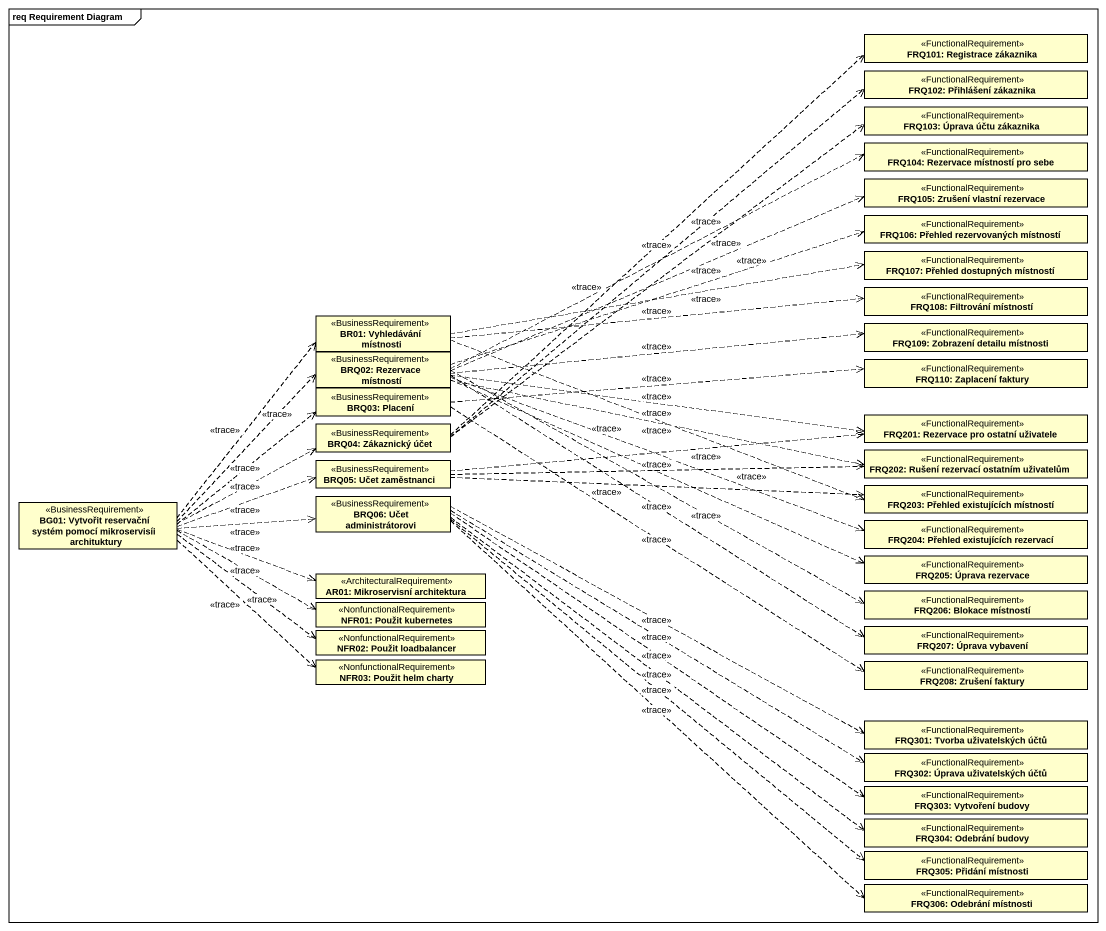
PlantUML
@startuml
mainframe req Requirement Diagram
hide circle
hide empty members
class "FRQ101: Registrace zákaznika" as FRQ101_Registrace_zákaznika <<FunctionalRequirement>>
class "FRQ102: Přihlášení zákaznika" as FRQ102_Přihlášení_zákaznika <<FunctionalRequirement>>
class "FRQ103: Úprava účtu zákaznika" as FRQ103_Úprava_účtu_zákaznika <<FunctionalRequirement>>
class "FRQ104: Rezervace místností pro sebe" as FRQ104_Rezervace_místností <<FunctionalRequirement>>
class "FRQ105: Zrušení vlastní rezervace" as FRQ105_Zrušení_vlastní <<FunctionalRequirement>>
class "FRQ106: Přehled rezervovaných místností" as FRQ106_Přehled <<FunctionalRequirement>>
class "FRQ107: Přehled dostupných místností" as FRQ107_Přehled_dostupných <<FunctionalRequirement>>
class "FRQ108: Filtrování místností" as FRQ108_Filtrování_místností <<FunctionalRequirement>>
class "BR01: Vyhledávání místnosti" as BR01_Vyhledávání_místnosti <<BusinessRequirement>>
class "BRQ02: Rezervace místností" as BRQ02_Rezervace_místností <<BusinessRequirement>>
class "FRQ109: Zobrazení detailu místnosti" as FRQ109_Zobrazení_detailu <<FunctionalRequirement>>
class "BRQ03: Placení" as BRQ03_Placení <<BusinessRequirement>>
class "FRQ110: Zaplacení faktury" as FRQ110_Zaplacení_faktury <<FunctionalRequirement>>
class "BRQ04: Zákaznický účet" as BRQ04_Zákaznický_účet <<BusinessRequirement>>
class "FRQ201: Rezervace pro ostatní uživatele" as FRQ201_Rezervace_pro <<FunctionalRequirement>>
class "BRQ05: Učet zaměstnanci" as BRQ05_Učet_zaměstnanci <<BusinessRequirement>>
class "FRQ202: Rušení rezervací ostatním uživatelům" as FRQ202_Rušení_rezervací <<FunctionalRequirement>>
class "BG01: Vytvořit reservační systém pomocí mikroservisíi archituktury" as BG01_Vytvořit_reservační <<BusinessRequirement>>
class "BRQ06: Učet administrátorovi" as BRQ06_Učet_administrátorovi <<BusinessRequirement>>
class "FRQ203: Přehled existujících místností" as FRQ203_Přehled_existujících <<FunctionalRequirement>>
class "FRQ204: Přehled existujících rezervací" as FRQ204_Přehled_existujících <<FunctionalRequirement>>
class "AR01: Mikroservisní architektura" as AR01_Mikroservisní <<ArchitecturalRequirement>>
class "FRQ205: Úprava rezervace" as FRQ205_Úprava_rezervace <<FunctionalRequirement>>
class "NFR01: Použit kubernetes" as NFR01_Použit_kubernetes <<NonfunctionalRequirement>>
class "FRQ206: Blokace místností" as FRQ206_Blokace_místností <<FunctionalRequirement>>
class "NFR02: Použit loadbalancer" as NFR02_Použit_loadbalancer <<NonfunctionalRequirement>>
class "NFR03: Použit helm charty" as NFR03_Použit_helm_charty <<NonfunctionalRequirement>>
class "FRQ207: Úprava vybavení" as FRQ207_Úprava_vybavení <<FunctionalRequirement>>
class "FRQ208: Zrušení faktury" as FRQ208_Zrušení_faktury <<FunctionalRequirement>>
class "FRQ301: Tvorba uživatelských účtů" as FRQ301_Tvorba_uživatelských <<FunctionalRequirement>>
class "FRQ302: Úprava uživatelských účtů" as FRQ302_Úprava_uživatelských <<FunctionalRequirement>>
class "FRQ303: Vytvoření budovy" as FRQ303_Vytvoření_budovy <<FunctionalRequirement>>
class "FRQ305: Přidání místnosti" as FRQ305_Přidání_místnosti <<FunctionalRequirement>>
class "FRQ304: Odebrání budovy" as FRQ304_Odebrání_budovy <<FunctionalRequirement>>
class "FRQ306: Odebrání místnosti" as FRQ306_Odebrání_místnosti <<FunctionalRequirement>>
BR01_Vyhledávání_místnosti .right.> FRQ107_Přehled_dostupných : <<trace>>
BR01_Vyhledávání_místnosti .right.> FRQ108_Filtrování_místností : <<trace>>
BR01_Vyhledávání_místnosti .right.> FRQ203_Přehled_existujících : <<trace>>
BRQ02_Rezervace_místností .right.> FRQ104_Rezervace_místností : <<trace>>
BRQ02_Rezervace_místností .right.> FRQ105_Zrušení_vlastní : <<trace>>
BRQ02_Rezervace_místností .right.> FRQ106_Přehled : <<trace>>
BRQ02_Rezervace_místností .right.> FRQ109_Zobrazení_detailu : <<trace>>
BRQ02_Rezervace_místností .right.> FRQ201_Rezervace_pro : <<trace>>
BRQ02_Rezervace_místností .right.> FRQ202_Rušení_rezervací : <<trace>>
BRQ02_Rezervace_místností .right.> FRQ204_Přehled_existujících : <<trace>>
BRQ02_Rezervace_místností .right.> FRQ205_Úprava_rezervace : <<trace>>
BRQ02_Rezervace_místností .right.> FRQ206_Blokace_místností : <<trace>>
BRQ02_Rezervace_místností .right.> FRQ207_Úprava_vybavení : <<trace>>
BRQ03_Placení .right.> FRQ110_Zaplacení_faktury : <<trace>>
BRQ03_Placení .right.> FRQ208_Zrušení_faktury : <<trace>>
BRQ04_Zákaznický_účet .up.> FRQ101_Registrace_zákaznika : <<trace>>
BRQ04_Zákaznický_účet .right.> FRQ102_Přihlášení_zákaznika : <<trace>>
BRQ04_Zákaznický_účet .right.> FRQ103_Úprava_účtu_zákaznika : <<trace>>
BRQ05_Učet_zaměstnanci .right.> FRQ201_Rezervace_pro : <<trace>>
BRQ05_Učet_zaměstnanci .right.> FRQ202_Rušení_rezervací : <<trace>>
BRQ05_Učet_zaměstnanci .right.> FRQ203_Přehled_existujících : <<trace>>
BG01_Vytvořit_reservační .up.> BR01_Vyhledávání_místnosti : <<trace>>
BG01_Vytvořit_reservační .right.> BRQ02_Rezervace_místností : <<trace>>
BG01_Vytvořit_reservační .right.> BRQ03_Placení : <<trace>>
BG01_Vytvořit_reservační .right.> BRQ04_Zákaznický_účet : <<trace>>
BG01_Vytvořit_reservační .right.> BRQ05_Učet_zaměstnanci : <<trace>>
BG01_Vytvořit_reservační .right.> BRQ06_Učet_administrátorovi : <<trace>>
BG01_Vytvořit_reservační .right.> AR01_Mikroservisní : <<trace>>
BG01_Vytvořit_reservační .right.> NFR01_Použit_kubernetes : <<trace>>
BG01_Vytvořit_reservační .right.> NFR02_Použit_loadbalancer : <<trace>>
BG01_Vytvořit_reservační .right.> NFR03_Použit_helm_charty : <<trace>>
BRQ06_Učet_administrátorovi .right.> FRQ301_Tvorba_uživatelských : <<trace>>
BRQ06_Učet_administrátorovi .right.> FRQ302_Úprava_uživatelských : <<trace>>
BRQ06_Učet_administrátorovi .right.> FRQ303_Vytvoření_budovy : <<trace>>
BRQ06_Učet_administrátorovi .right.> FRQ305_Přidání_místnosti : <<trace>>
BRQ06_Učet_administrátorovi .right.> FRQ304_Odebrání_budovy : <<trace>>
BRQ06_Učet_administrátorovi ..> FRQ306_Odebrání_místnosti : <<trace>>
@enduml
